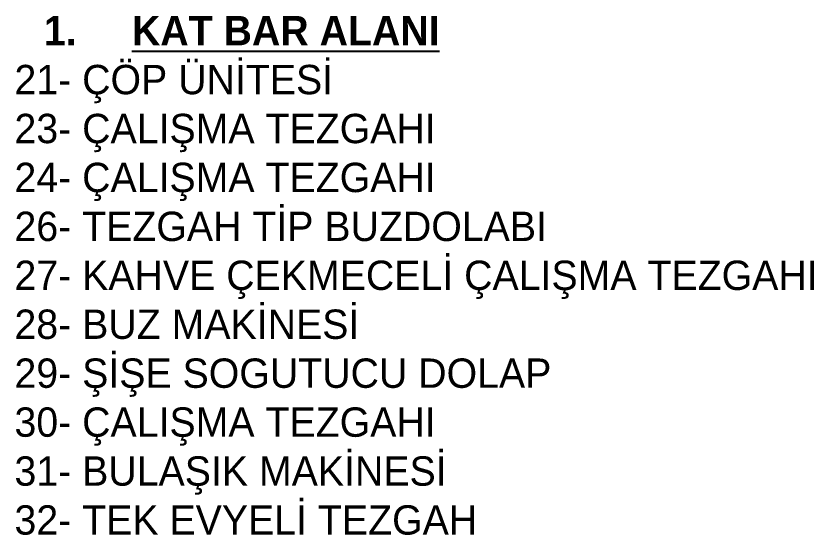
# Model space of a CAD drawing. Header units: millimetres. Extents: x 4980 to 19099, y 3891 to 5773.
# Drawn here: x 13764.7 to 14036.4, y 4525.9 to 4702.7 of the extents above; entities that cross this region are included whole.
import ezdxf

# ---------------------------------------------------------------- set-up
doc = ezdxf.new("R2010")
doc.units = ezdxf.units.MM
doc.layers.add('Kıtc-005 Yazı', color=7, linetype='Continuous')
doc.styles.get("Standard").update_dxf_attribs({"font": 'stylu.ttf', "height": 10})

msp = doc.modelspace()

# ---------------------------------------------------------------- texts
at = {"layer": 'Kıtc-005 Yazı', "insert": (13764.15, 4702.73), "char_height": 10, "attachment_point": 1}
msp.add_mtext_dynamic_manual_height_columns('\\pi-30,l40,t40;{\\fStylus BT|b1|i0|c162|p34;\\C1;1.^I\\LKAT BAR ALANI}\\P\\pi0,l0,tz;21- ÇÖP ÜNİTESİ\\P23- ÇALIŞMA TEZGAHI\\P24- ÇALIŞMA TEZGAHI\\P26- TEZGAH TİP BUZDOLABI\\P27- KAHVE ÇEKMECELİ ÇALIŞMA TEZGAHI\\P28- BUZ MAKİNESİ\\P29- ŞİŞE SOGUTUCU DOLAP\\P30- ÇALIŞMA TEZGAHI\\P31- BULAŞIK MAKİNESİ\\P32- TEK EVYELİ TEZGAH', width=701.8034, gutter_width=50, heights=[0], dxfattribs=at)

doc.saveas('drawing.dxf')
